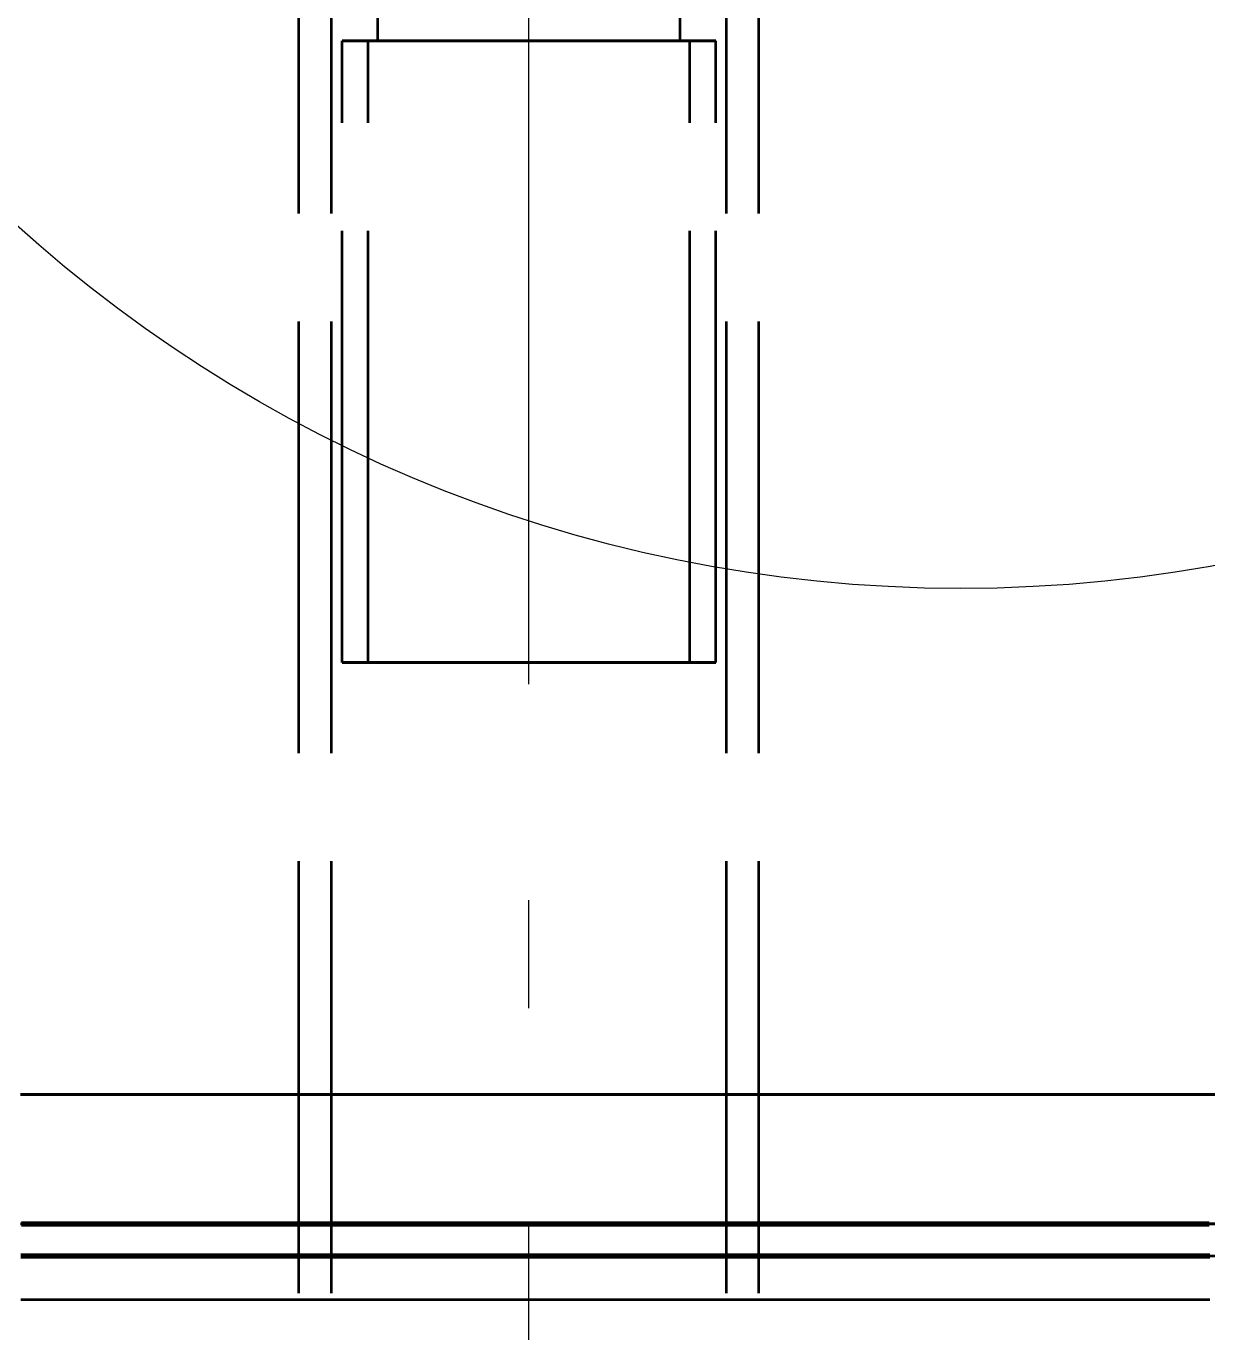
# Model space of a CAD drawing. Header units: millimetres. Extents: x 0 to 2208, y 0 to 420.
# Drawn here: x 99.36 to 110.29, y 217.54 to 229.63 of the extents above; entities that cross this region are included whole.
import ezdxf

# ---------------------------------------------------------------- set-up
doc = ezdxf.new("R2010")
doc.units = ezdxf.units.MM
doc.linetypes.add('IRAM-E-TRAZOS', pattern=[5, 4, -1])
doc.linetypes.add('IRAM-F-TRAZO-PUNTO', pattern=[20, 15, -2, 1, -2])
for name, color, linetype, lineweight in [('01-VISIBLE', 7, 'CONTINUOUS', 70), ('02-OCULTA', 4, 'IRAM-E-TRAZOS', 35), ('03-EJE', 1, 'IRAM-F-TRAZO-PUNTO', 18), ('04-COTA', 3, 'CONTINUOUS', 18), ('08-FINA', 5, 'CONTINUOUS', 18)]:
    doc.layers.add(name, color=color, linetype=linetype, lineweight=lineweight)
doc.styles.add('ISO3098', font='isocpeur.ttf')
doc.dimstyles.new('FLAMA-IRAM', dxfattribs={"dimtxt": 3.5, "dimasz": 3.5, "dimexe": 2, "dimexo": 1.5, "dimgap": 1, "dimtad": 1, "dimdec": 1, "dimtxsty": 'ISO3098', "dimblk": 'IRAM_FLECHA', "dimblk1": 'IRAM_FLECHA', "dimblk2": 'IRAM_FLECHA', "dimcen": 2.5, "dimclrd": 256, "dimclre": 256, "dimclrt": 256, "dimazin": 3, "dimtfac": 1, "dimtmove": 0, "dimatfit": 3, "dimlwd": 18, "dimlwe": 18})

# ---------------------------------------------------------------- blocks, each defined once
blk = doc.blocks.new('IRAM_FLECHA')
blk.add_solid([(0, 0), (-1, 0.125), (-1, -0.125)])

msp = doc.modelspace()

# ---------------------------------------------------------------- linework, layer by layer
at = {"layer": '01-VISIBLE'}
for points in [[(99.313, 218.535), (99.413, 218.535), (99.513, 218.535), (99.613, 218.535), (99.713, 218.535), (99.813, 218.535), (99.913, 218.535), (100.013, 218.535), (100.113, 218.535), (100.213, 218.535), (100.313, 218.535), (100.413, 218.535), (100.513, 218.535), (100.613, 218.535), (100.713, 218.535), (100.813, 218.535), (100.913, 218.535), (101.013, 218.535), (101.113, 218.535), (101.213, 218.535), (101.313, 218.535), (101.413, 218.535), (101.513, 218.535), (101.613, 218.535), (101.713, 218.535), (101.813, 218.535), (101.913, 218.535), (102.013, 218.535), (102.113, 218.535), (102.213, 218.535), (102.313, 218.535), (102.413, 218.535), (102.513, 218.535), (102.613, 218.535), (102.713, 218.535), (102.813, 218.535), (102.913, 218.535), (103.013, 218.535), (103.113, 218.535), (103.213, 218.535), (103.313, 218.535), (103.413, 218.535), (103.513, 218.535), (103.613, 218.535), (103.713, 218.535), (103.813, 218.535), (103.913, 218.535), (104.013, 218.535), (104.113, 218.535), (104.213, 218.535), (104.313, 218.535), (104.413, 218.535), (104.513, 218.535), (104.613, 218.535), (104.713, 218.535), (104.813, 218.535), (104.913, 218.535), (105.013, 218.535), (105.113, 218.535), (105.213, 218.535), (105.313, 218.535), (105.413, 218.535), (105.513, 218.535), (105.613, 218.535), (105.713, 218.535), (105.813, 218.535), (105.913, 218.535), (106.013, 218.535), (106.113, 218.535), (106.213, 218.535), (106.313, 218.535), (106.413, 218.535), (106.513, 218.535), (106.613, 218.535), (106.713, 218.535), (106.813, 218.535), (106.913, 218.535), (107.013, 218.535), (107.113, 218.535), (107.213, 218.535), (107.313, 218.535), (107.413, 218.535), (107.513, 218.535), (107.613, 218.535), (107.713, 218.535), (107.813, 218.535), (107.913, 218.535), (108.013, 218.535), (108.113, 218.535), (108.213, 218.535), (108.313, 218.535), (108.413, 218.535), (108.513, 218.535), (108.613, 218.535), (108.713, 218.535), (108.813, 218.535), (108.913, 218.535), (109.013, 218.535), (109.113, 218.535), (109.213, 218.535), (109.313, 218.535), (109.413, 218.535), (109.513, 218.535), (109.613, 218.535), (109.713, 218.535), (109.813, 218.535), (109.913, 218.535), (110.013, 218.535), (110.113, 218.535), (110.213, 218.535), (110.313, 218.535)], [(110.32, 218.235), (110.22, 218.235), (110.119, 218.235), (110.019, 218.235), (109.919, 218.235), (109.819, 218.235), (109.719, 218.235), (109.619, 218.235), (109.519, 218.235), (109.419, 218.235), (109.319, 218.235), (109.219, 218.235), (109.118, 218.235), (109.018, 218.235), (108.918, 218.235), (108.818, 218.235), (108.718, 218.235), (108.618, 218.235), (108.518, 218.235), (108.418, 218.235), (108.318, 218.235), (108.217, 218.235), (108.117, 218.235), (108.017, 218.235), (107.917, 218.235), (107.817, 218.235), (107.717, 218.235), (107.617, 218.235), (107.517, 218.235), (107.417, 218.235), (107.316, 218.235), (107.216, 218.235), (107.116, 218.235), (107.016, 218.235), (106.916, 218.235), (106.816, 218.235), (106.716, 218.235), (106.616, 218.235), (106.516, 218.235), (106.416, 218.235), (106.315, 218.235), (106.215, 218.235), (106.115, 218.235), (106.015, 218.235), (105.915, 218.235), (105.815, 218.235), (105.715, 218.235), (105.615, 218.235), (105.515, 218.235), (105.414, 218.235), (105.314, 218.235), (105.214, 218.235), (105.114, 218.235), (105.014, 218.235), (104.914, 218.235), (104.814, 218.235), (104.714, 218.235), (104.614, 218.235), (104.514, 218.235), (104.413, 218.235), (104.313, 218.235), (104.213, 218.235), (104.113, 218.235), (104.013, 218.235), (103.913, 218.235), (103.813, 218.235), (103.713, 218.235), (103.613, 218.235), (103.512, 218.235), (103.412, 218.235), (103.312, 218.235), (103.212, 218.235), (103.112, 218.235), (103.012, 218.235), (102.912, 218.235), (102.812, 218.235), (102.712, 218.235), (102.612, 218.235), (102.511, 218.235), (102.411, 218.235), (102.311, 218.235), (102.211, 218.235), (102.111, 218.235), (102.011, 218.235), (101.911, 218.235), (101.811, 218.235), (101.711, 218.235), (101.61, 218.235), (101.51, 218.235), (101.41, 218.235), (101.31, 218.235), (101.21, 218.235), (101.11, 218.235), (101.01, 218.235), (100.91, 218.235), (100.81, 218.235), (100.71, 218.235), (100.609, 218.235), (100.509, 218.235), (100.409, 218.235), (100.309, 218.235), (100.209, 218.235), (100.109, 218.235), (100.009, 218.235), (99.909, 218.235), (99.809, 218.235), (99.708, 218.235), (99.608, 218.235), (99.508, 218.235), (99.408, 218.235), (99.308, 218.235)]]:
    msp.add_lwpolyline(points, dxfattribs=at)
at = {"layer": '02-OCULTA'}
for p, q in [((101.883, 127.895), (101.883, 230.99)), ((102.183, 127.895), (102.183, 230.99)), ((105.843, 127.895), (105.843, 230.99)), ((106.143, 127.895), (106.143, 230.99)), ((102.613, 229.494), (102.613, 230.474)), ((105.413, 229.494), (105.413, 230.474)), ((102.283, 223.734), (102.283, 229.494)), ((102.523, 223.734), (102.523, 229.494)), ((105.503, 223.734), (105.503, 229.494)), ((105.743, 223.734), (105.743, 229.494))]:
    msp.add_line(p, q, dxfattribs=at)
for points in [[(105.743, 229.494), (105.641, 229.494), (105.539, 229.494), (105.438, 229.494), (105.336, 229.494), (105.234, 229.494), (105.132, 229.494), (105.031, 229.494), (104.929, 229.494), (104.827, 229.494), (104.725, 229.494), (104.624, 229.494), (104.522, 229.494), (104.42, 229.494), (104.318, 229.494), (104.217, 229.494), (104.115, 229.494), (104.013, 229.494), (103.911, 229.494), (103.809, 229.494), (103.708, 229.494), (103.606, 229.494), (103.504, 229.494), (103.402, 229.494), (103.301, 229.494), (103.199, 229.494), (103.097, 229.494), (102.995, 229.494), (102.894, 229.494), (102.792, 229.494), (102.69, 229.494), (102.588, 229.494), (102.487, 229.494), (102.385, 229.494), (102.283, 229.494)], [(102.283, 229.494), (102.385, 229.494), (102.487, 229.494), (102.588, 229.494), (102.69, 229.494), (102.792, 229.494), (102.894, 229.494), (102.995, 229.494), (103.097, 229.494), (103.199, 229.494), (103.301, 229.494), (103.402, 229.494), (103.504, 229.494), (103.606, 229.494), (103.708, 229.494), (103.809, 229.494), (103.911, 229.494), (104.013, 229.494), (104.115, 229.494), (104.217, 229.494), (104.318, 229.494), (104.42, 229.494), (104.522, 229.494), (104.624, 229.494), (104.725, 229.494), (104.827, 229.494), (104.929, 229.494), (105.031, 229.494), (105.132, 229.494), (105.234, 229.494), (105.336, 229.494), (105.438, 229.494), (105.539, 229.494), (105.641, 229.494), (105.743, 229.494)], [(105.503, 229.494), (105.4, 229.494), (105.297, 229.494), (105.195, 229.494), (105.092, 229.494), (104.989, 229.494), (104.886, 229.494), (104.784, 229.494), (104.681, 229.494), (104.578, 229.494), (104.475, 229.494), (104.373, 229.494), (104.27, 229.494), (104.167, 229.494), (104.064, 229.494), (103.962, 229.494), (103.859, 229.494), (103.756, 229.494), (103.653, 229.494), (103.551, 229.494), (103.448, 229.494), (103.345, 229.494), (103.242, 229.494), (103.14, 229.494), (103.037, 229.494), (102.934, 229.494), (102.831, 229.494), (102.729, 229.494), (102.626, 229.494), (102.523, 229.494)], [(102.523, 229.494), (102.626, 229.494), (102.729, 229.494), (102.831, 229.494), (102.934, 229.494), (103.037, 229.494), (103.14, 229.494), (103.242, 229.494), (103.345, 229.494), (103.448, 229.494), (103.551, 229.494), (103.653, 229.494), (103.756, 229.494), (103.859, 229.494), (103.962, 229.494), (104.064, 229.494), (104.167, 229.494), (104.27, 229.494), (104.373, 229.494), (104.475, 229.494), (104.578, 229.494), (104.681, 229.494), (104.784, 229.494), (104.886, 229.494), (104.989, 229.494), (105.092, 229.494), (105.195, 229.494), (105.297, 229.494), (105.4, 229.494), (105.503, 229.494)], [(105.413, 229.494), (105.313, 229.494), (105.213, 229.494), (105.113, 229.494), (105.013, 229.494), (104.913, 229.494), (104.813, 229.494), (104.713, 229.494), (104.613, 229.494), (104.513, 229.494), (104.413, 229.494), (104.313, 229.494), (104.213, 229.494), (104.113, 229.494), (104.013, 229.494), (103.913, 229.494), (103.813, 229.494), (103.713, 229.494), (103.613, 229.494), (103.513, 229.494), (103.413, 229.494), (103.313, 229.494), (103.213, 229.494), (103.113, 229.494), (103.013, 229.494), (102.913, 229.494), (102.813, 229.494), (102.713, 229.494), (102.613, 229.494)], [(102.613, 229.494), (102.713, 229.494), (102.813, 229.494), (102.913, 229.494), (103.013, 229.494), (103.113, 229.494), (103.213, 229.494), (103.313, 229.494), (103.413, 229.494), (103.513, 229.494), (103.613, 229.494), (103.713, 229.494), (103.813, 229.494), (103.913, 229.494), (104.013, 229.494), (104.113, 229.494), (104.213, 229.494), (104.313, 229.494), (104.413, 229.494), (104.513, 229.494), (104.613, 229.494), (104.713, 229.494), (104.813, 229.494), (104.913, 229.494), (105.013, 229.494), (105.113, 229.494), (105.213, 229.494), (105.313, 229.494), (105.413, 229.494)], [(105.743, 223.734), (105.641, 223.734), (105.539, 223.734), (105.438, 223.734), (105.336, 223.734), (105.234, 223.734), (105.132, 223.734), (105.031, 223.734), (104.929, 223.734), (104.827, 223.734), (104.725, 223.734), (104.624, 223.734), (104.522, 223.734), (104.42, 223.734), (104.318, 223.734), (104.217, 223.734), (104.115, 223.734), (104.013, 223.734), (103.911, 223.734), (103.809, 223.734), (103.708, 223.734), (103.606, 223.734), (103.504, 223.734), (103.402, 223.734), (103.301, 223.734), (103.199, 223.734), (103.097, 223.734), (102.995, 223.734), (102.894, 223.734), (102.792, 223.734), (102.69, 223.734), (102.588, 223.734), (102.487, 223.734), (102.385, 223.734), (102.283, 223.734)], [(102.283, 223.734), (102.385, 223.734), (102.487, 223.734), (102.588, 223.734), (102.69, 223.734), (102.792, 223.734), (102.894, 223.734), (102.995, 223.734), (103.097, 223.734), (103.199, 223.734), (103.301, 223.734), (103.402, 223.734), (103.504, 223.734), (103.606, 223.734), (103.708, 223.734), (103.809, 223.734), (103.911, 223.734), (104.013, 223.734), (104.115, 223.734), (104.217, 223.734), (104.318, 223.734), (104.42, 223.734), (104.522, 223.734), (104.624, 223.734), (104.725, 223.734), (104.827, 223.734), (104.929, 223.734), (105.031, 223.734), (105.132, 223.734), (105.234, 223.734), (105.336, 223.734), (105.438, 223.734), (105.539, 223.734), (105.641, 223.734), (105.743, 223.734)], [(105.503, 223.734), (105.4, 223.734), (105.297, 223.734), (105.195, 223.734), (105.092, 223.734), (104.989, 223.734), (104.886, 223.734), (104.784, 223.734), (104.681, 223.734), (104.578, 223.734), (104.475, 223.734), (104.373, 223.734), (104.27, 223.734), (104.167, 223.734), (104.064, 223.734), (103.962, 223.734), (103.859, 223.734), (103.756, 223.734), (103.653, 223.734), (103.551, 223.734), (103.448, 223.734), (103.345, 223.734), (103.242, 223.734), (103.14, 223.734), (103.037, 223.734), (102.934, 223.734), (102.831, 223.734), (102.729, 223.734), (102.626, 223.734), (102.523, 223.734)], [(102.523, 223.734), (102.626, 223.734), (102.729, 223.734), (102.831, 223.734), (102.934, 223.734), (103.037, 223.734), (103.14, 223.734), (103.242, 223.734), (103.345, 223.734), (103.448, 223.734), (103.551, 223.734), (103.653, 223.734), (103.756, 223.734), (103.859, 223.734), (103.962, 223.734), (104.064, 223.734), (104.167, 223.734), (104.27, 223.734), (104.373, 223.734), (104.475, 223.734), (104.578, 223.734), (104.681, 223.734), (104.784, 223.734), (104.886, 223.734), (104.989, 223.734), (105.092, 223.734), (105.195, 223.734), (105.297, 223.734), (105.4, 223.734), (105.503, 223.734)], [(110.326, 219.735), (110.226, 219.735), (110.126, 219.735), (110.026, 219.735), (109.926, 219.735), (109.825, 219.735), (109.725, 219.735), (109.625, 219.735), (109.525, 219.735), (109.424, 219.735), (109.324, 219.735), (109.224, 219.735), (109.124, 219.735), (109.024, 219.735), (108.923, 219.735), (108.823, 219.735), (108.723, 219.735), (108.623, 219.735), (108.523, 219.735), (108.422, 219.735), (108.322, 219.735), (108.222, 219.735), (108.122, 219.735), (108.022, 219.735), (107.921, 219.735), (107.821, 219.735), (107.721, 219.735), (107.621, 219.735), (107.52, 219.735), (107.42, 219.735), (107.32, 219.735), (107.22, 219.735), (107.12, 219.735), (107.019, 219.735), (106.919, 219.735), (106.819, 219.735), (106.719, 219.735), (106.619, 219.735), (106.518, 219.735), (106.418, 219.735), (106.318, 219.735), (106.218, 219.735), (106.117, 219.735), (106.017, 219.735), (105.917, 219.735), (105.817, 219.735), (105.717, 219.735), (105.616, 219.735), (105.516, 219.735), (105.416, 219.735), (105.316, 219.735), (105.216, 219.735), (105.115, 219.735), (105.015, 219.735), (104.915, 219.735), (104.815, 219.735), (104.714, 219.735), (104.614, 219.735), (104.514, 219.735), (104.414, 219.735), (104.314, 219.735), (104.213, 219.735), (104.113, 219.735), (104.013, 219.735), (103.913, 219.735), (103.813, 219.735), (103.712, 219.735), (103.612, 219.735), (103.512, 219.735), (103.412, 219.735), (103.312, 219.735), (103.211, 219.735), (103.111, 219.735), (103.011, 219.735), (102.911, 219.735), (102.81, 219.735), (102.71, 219.735), (102.61, 219.735), (102.51, 219.735), (102.41, 219.735), (102.309, 219.735), (102.209, 219.735), (102.109, 219.735), (102.009, 219.735), (101.909, 219.735), (101.808, 219.735), (101.708, 219.735), (101.608, 219.735), (101.508, 219.735), (101.407, 219.735), (101.307, 219.735), (101.207, 219.735), (101.107, 219.735), (101.007, 219.735), (100.906, 219.735), (100.806, 219.735), (100.706, 219.735), (100.606, 219.735), (100.506, 219.735), (100.405, 219.735), (100.305, 219.735), (100.205, 219.735), (100.105, 219.735), (100.004, 219.735), (99.904, 219.735), (99.804, 219.735), (99.704, 219.735), (99.604, 219.735), (99.503, 219.735), (99.403, 219.735), (99.303, 219.735)], [(99.303, 219.735), (99.403, 219.735), (99.503, 219.735), (99.604, 219.735), (99.704, 219.735), (99.804, 219.735), (99.904, 219.735), (100.004, 219.735), (100.105, 219.735), (100.205, 219.735), (100.305, 219.735), (100.405, 219.735), (100.506, 219.735), (100.606, 219.735), (100.706, 219.735), (100.806, 219.735), (100.906, 219.735), (101.007, 219.735), (101.107, 219.735), (101.207, 219.735), (101.307, 219.735), (101.407, 219.735), (101.508, 219.735), (101.608, 219.735), (101.708, 219.735), (101.808, 219.735), (101.909, 219.735), (102.009, 219.735), (102.109, 219.735), (102.209, 219.735), (102.309, 219.735), (102.41, 219.735), (102.51, 219.735), (102.61, 219.735), (102.71, 219.735), (102.81, 219.735), (102.911, 219.735), (103.011, 219.735), (103.111, 219.735), (103.211, 219.735), (103.312, 219.735), (103.412, 219.735), (103.512, 219.735), (103.612, 219.735), (103.712, 219.735), (103.813, 219.735), (103.913, 219.735), (104.013, 219.735), (104.113, 219.735), (104.213, 219.735), (104.314, 219.735), (104.414, 219.735), (104.514, 219.735), (104.614, 219.735), (104.714, 219.735), (104.815, 219.735), (104.915, 219.735), (105.015, 219.735), (105.115, 219.735), (105.216, 219.735), (105.316, 219.735), (105.416, 219.735), (105.516, 219.735), (105.616, 219.735), (105.717, 219.735), (105.817, 219.735), (105.917, 219.735), (106.017, 219.735), (106.117, 219.735), (106.218, 219.735), (106.318, 219.735), (106.418, 219.735), (106.518, 219.735), (106.619, 219.735), (106.719, 219.735), (106.819, 219.735), (106.919, 219.735), (107.019, 219.735), (107.12, 219.735), (107.22, 219.735), (107.32, 219.735), (107.42, 219.735), (107.52, 219.735), (107.621, 219.735), (107.721, 219.735), (107.821, 219.735), (107.921, 219.735), (108.022, 219.735), (108.122, 219.735), (108.222, 219.735), (108.322, 219.735), (108.422, 219.735), (108.523, 219.735), (108.623, 219.735), (108.723, 219.735), (108.823, 219.735), (108.923, 219.735), (109.024, 219.735), (109.124, 219.735), (109.224, 219.735), (109.324, 219.735), (109.424, 219.735), (109.525, 219.735), (109.625, 219.735), (109.725, 219.735), (109.825, 219.735), (109.926, 219.735), (110.026, 219.735), (110.126, 219.735), (110.226, 219.735), (110.326, 219.735)], [(110.373, 219.735), (110.273, 219.735), (110.173, 219.735), (110.073, 219.735), (109.973, 219.735), (109.872, 219.735), (109.772, 219.735), (109.672, 219.735), (109.572, 219.735), (109.472, 219.735), (109.372, 219.735), (109.271, 219.735), (109.171, 219.735), (109.071, 219.735), (108.971, 219.735), (108.871, 219.735), (108.771, 219.735), (108.67, 219.735), (108.57, 219.735), (108.47, 219.735), (108.37, 219.735), (108.27, 219.735), (108.17, 219.735), (108.07, 219.735), (107.969, 219.735), (107.869, 219.735), (107.769, 219.735), (107.669, 219.735), (107.569, 219.735), (107.469, 219.735), (107.368, 219.735), (107.268, 219.735), (107.168, 219.735), (107.068, 219.735), (106.968, 219.735), (106.868, 219.735), (106.767, 219.735), (106.667, 219.735), (106.567, 219.735), (106.467, 219.735), (106.367, 219.735), (106.267, 219.735), (106.166, 219.735), (106.066, 219.735), (105.966, 219.735), (105.866, 219.735), (105.766, 219.735), (105.666, 219.735), (105.565, 219.735), (105.465, 219.735), (105.365, 219.735), (105.265, 219.735), (105.165, 219.735), (105.065, 219.735), (104.965, 219.735), (104.864, 219.735), (104.764, 219.735), (104.664, 219.735), (104.564, 219.735), (104.464, 219.735), (104.364, 219.735), (104.263, 219.735), (104.163, 219.735), (104.063, 219.735), (103.963, 219.735), (103.863, 219.735), (103.763, 219.735), (103.662, 219.735), (103.562, 219.735), (103.462, 219.735), (103.362, 219.735), (103.262, 219.735), (103.162, 219.735), (103.061, 219.735), (102.961, 219.735), (102.861, 219.735), (102.761, 219.735), (102.661, 219.735), (102.561, 219.735), (102.461, 219.735), (102.36, 219.735), (102.26, 219.735), (102.16, 219.735), (102.06, 219.735), (101.96, 219.735), (101.86, 219.735), (101.759, 219.735), (101.659, 219.735), (101.559, 219.735), (101.459, 219.735), (101.359, 219.735), (101.259, 219.735), (101.158, 219.735), (101.058, 219.735), (100.958, 219.735), (100.858, 219.735), (100.758, 219.735), (100.658, 219.735), (100.557, 219.735), (100.457, 219.735), (100.357, 219.735), (100.257, 219.735), (100.157, 219.735), (100.057, 219.735), (99.956, 219.735), (99.856, 219.735), (99.756, 219.735), (99.656, 219.735), (99.556, 219.735), (99.456, 219.735), (99.356, 219.735)], [(99.356, 219.735), (99.456, 219.735), (99.556, 219.735), (99.656, 219.735), (99.756, 219.735), (99.856, 219.735), (99.956, 219.735), (100.057, 219.735), (100.157, 219.735), (100.257, 219.735), (100.357, 219.735), (100.457, 219.735), (100.557, 219.735), (100.658, 219.735), (100.758, 219.735), (100.858, 219.735), (100.958, 219.735), (101.058, 219.735), (101.158, 219.735), (101.259, 219.735), (101.359, 219.735), (101.459, 219.735), (101.559, 219.735), (101.659, 219.735), (101.759, 219.735), (101.86, 219.735), (101.96, 219.735), (102.06, 219.735), (102.16, 219.735), (102.26, 219.735), (102.36, 219.735), (102.461, 219.735), (102.561, 219.735), (102.661, 219.735), (102.761, 219.735), (102.861, 219.735), (102.961, 219.735), (103.061, 219.735), (103.162, 219.735), (103.262, 219.735), (103.362, 219.735), (103.462, 219.735), (103.562, 219.735), (103.662, 219.735), (103.763, 219.735), (103.863, 219.735), (103.963, 219.735), (104.063, 219.735), (104.163, 219.735), (104.263, 219.735), (104.364, 219.735), (104.464, 219.735), (104.564, 219.735), (104.664, 219.735), (104.764, 219.735), (104.864, 219.735), (104.965, 219.735), (105.065, 219.735), (105.165, 219.735), (105.265, 219.735), (105.365, 219.735), (105.465, 219.735), (105.565, 219.735), (105.666, 219.735), (105.766, 219.735), (105.866, 219.735), (105.966, 219.735), (106.066, 219.735), (106.166, 219.735), (106.267, 219.735), (106.367, 219.735), (106.467, 219.735), (106.567, 219.735), (106.667, 219.735), (106.767, 219.735), (106.868, 219.735), (106.968, 219.735), (107.068, 219.735), (107.168, 219.735), (107.268, 219.735), (107.368, 219.735), (107.469, 219.735), (107.569, 219.735), (107.669, 219.735), (107.769, 219.735), (107.869, 219.735), (107.969, 219.735), (108.07, 219.735), (108.17, 219.735), (108.27, 219.735), (108.37, 219.735), (108.47, 219.735), (108.57, 219.735), (108.67, 219.735), (108.771, 219.735), (108.871, 219.735), (108.971, 219.735), (109.071, 219.735), (109.171, 219.735), (109.271, 219.735), (109.372, 219.735), (109.472, 219.735), (109.572, 219.735), (109.672, 219.735), (109.772, 219.735), (109.872, 219.735), (109.973, 219.735), (110.073, 219.735), (110.173, 219.735), (110.273, 219.735), (110.373, 219.735)], [(110.326, 218.535), (110.226, 218.535), (110.126, 218.535), (110.026, 218.535), (109.926, 218.535), (109.825, 218.535), (109.725, 218.535), (109.625, 218.535), (109.525, 218.535), (109.424, 218.535), (109.324, 218.535), (109.224, 218.535), (109.124, 218.535), (109.024, 218.535), (108.923, 218.535), (108.823, 218.535), (108.723, 218.535), (108.623, 218.535), (108.523, 218.535), (108.422, 218.535), (108.322, 218.535), (108.222, 218.535), (108.122, 218.535), (108.022, 218.535), (107.921, 218.535), (107.821, 218.535), (107.721, 218.535), (107.621, 218.535), (107.52, 218.535), (107.42, 218.535), (107.32, 218.535), (107.22, 218.535), (107.12, 218.535), (107.019, 218.535), (106.919, 218.535), (106.819, 218.535), (106.719, 218.535), (106.619, 218.535), (106.518, 218.535), (106.418, 218.535), (106.318, 218.535), (106.218, 218.535), (106.117, 218.535), (106.017, 218.535), (105.917, 218.535), (105.817, 218.535), (105.717, 218.535), (105.616, 218.535), (105.516, 218.535), (105.416, 218.535), (105.316, 218.535), (105.216, 218.535), (105.115, 218.535), (105.015, 218.535), (104.915, 218.535), (104.815, 218.535), (104.714, 218.535), (104.614, 218.535), (104.514, 218.535), (104.414, 218.535), (104.314, 218.535), (104.213, 218.535), (104.113, 218.535), (104.013, 218.535), (103.913, 218.535), (103.813, 218.535), (103.712, 218.535), (103.612, 218.535), (103.512, 218.535), (103.412, 218.535), (103.312, 218.535), (103.211, 218.535), (103.111, 218.535), (103.011, 218.535), (102.911, 218.535), (102.81, 218.535), (102.71, 218.535), (102.61, 218.535), (102.51, 218.535), (102.41, 218.535), (102.309, 218.535), (102.209, 218.535), (102.109, 218.535), (102.009, 218.535), (101.909, 218.535), (101.808, 218.535), (101.708, 218.535), (101.608, 218.535), (101.508, 218.535), (101.407, 218.535), (101.307, 218.535), (101.207, 218.535), (101.107, 218.535), (101.007, 218.535), (100.906, 218.535), (100.806, 218.535), (100.706, 218.535), (100.606, 218.535), (100.506, 218.535), (100.405, 218.535), (100.305, 218.535), (100.205, 218.535), (100.105, 218.535), (100.004, 218.535), (99.904, 218.535), (99.804, 218.535), (99.704, 218.535), (99.604, 218.535), (99.503, 218.535), (99.403, 218.535), (99.303, 218.535)], [(99.303, 218.535), (99.403, 218.535), (99.503, 218.535), (99.604, 218.535), (99.704, 218.535), (99.804, 218.535), (99.904, 218.535), (100.004, 218.535), (100.105, 218.535), (100.205, 218.535), (100.305, 218.535), (100.405, 218.535), (100.506, 218.535), (100.606, 218.535), (100.706, 218.535), (100.806, 218.535), (100.906, 218.535), (101.007, 218.535), (101.107, 218.535), (101.207, 218.535), (101.307, 218.535), (101.407, 218.535), (101.508, 218.535), (101.608, 218.535), (101.708, 218.535), (101.808, 218.535), (101.909, 218.535), (102.009, 218.535), (102.109, 218.535), (102.209, 218.535), (102.309, 218.535), (102.41, 218.535), (102.51, 218.535), (102.61, 218.535), (102.71, 218.535), (102.81, 218.535), (102.911, 218.535), (103.011, 218.535), (103.111, 218.535), (103.211, 218.535), (103.312, 218.535), (103.412, 218.535), (103.512, 218.535), (103.612, 218.535), (103.712, 218.535), (103.813, 218.535), (103.913, 218.535), (104.013, 218.535), (104.113, 218.535), (104.213, 218.535), (104.314, 218.535), (104.414, 218.535), (104.514, 218.535), (104.614, 218.535), (104.714, 218.535), (104.815, 218.535), (104.915, 218.535), (105.015, 218.535), (105.115, 218.535), (105.216, 218.535), (105.316, 218.535), (105.416, 218.535), (105.516, 218.535), (105.616, 218.535), (105.717, 218.535), (105.817, 218.535), (105.917, 218.535), (106.017, 218.535), (106.117, 218.535), (106.218, 218.535), (106.318, 218.535), (106.418, 218.535), (106.518, 218.535), (106.619, 218.535), (106.719, 218.535), (106.819, 218.535), (106.919, 218.535), (107.019, 218.535), (107.12, 218.535), (107.22, 218.535), (107.32, 218.535), (107.42, 218.535), (107.52, 218.535), (107.621, 218.535), (107.721, 218.535), (107.821, 218.535), (107.921, 218.535), (108.022, 218.535), (108.122, 218.535), (108.222, 218.535), (108.322, 218.535), (108.422, 218.535), (108.523, 218.535), (108.623, 218.535), (108.723, 218.535), (108.823, 218.535), (108.923, 218.535), (109.024, 218.535), (109.124, 218.535), (109.224, 218.535), (109.324, 218.535), (109.424, 218.535), (109.525, 218.535), (109.625, 218.535), (109.725, 218.535), (109.825, 218.535), (109.926, 218.535), (110.026, 218.535), (110.126, 218.535), (110.226, 218.535), (110.326, 218.535)], [(110.326, 218.535), (110.226, 218.535), (110.126, 218.535), (110.026, 218.535), (109.926, 218.535), (109.825, 218.535), (109.725, 218.535), (109.625, 218.535), (109.525, 218.535), (109.424, 218.535), (109.324, 218.535), (109.224, 218.535), (109.124, 218.535), (109.024, 218.535), (108.923, 218.535), (108.823, 218.535), (108.723, 218.535), (108.623, 218.535), (108.523, 218.535), (108.422, 218.535), (108.322, 218.535), (108.222, 218.535), (108.122, 218.535), (108.022, 218.535), (107.921, 218.535), (107.821, 218.535), (107.721, 218.535), (107.621, 218.535), (107.52, 218.535), (107.42, 218.535), (107.32, 218.535), (107.22, 218.535), (107.12, 218.535), (107.019, 218.535), (106.919, 218.535), (106.819, 218.535), (106.719, 218.535), (106.619, 218.535), (106.518, 218.535), (106.418, 218.535), (106.318, 218.535), (106.218, 218.535), (106.117, 218.535), (106.017, 218.535), (105.917, 218.535), (105.817, 218.535), (105.717, 218.535), (105.616, 218.535), (105.516, 218.535), (105.416, 218.535), (105.316, 218.535), (105.216, 218.535), (105.115, 218.535), (105.015, 218.535), (104.915, 218.535), (104.815, 218.535), (104.714, 218.535), (104.614, 218.535), (104.514, 218.535), (104.414, 218.535), (104.314, 218.535), (104.213, 218.535), (104.113, 218.535), (104.013, 218.535), (103.913, 218.535), (103.813, 218.535), (103.712, 218.535), (103.612, 218.535), (103.512, 218.535), (103.412, 218.535), (103.312, 218.535), (103.211, 218.535), (103.111, 218.535), (103.011, 218.535), (102.911, 218.535), (102.81, 218.535), (102.71, 218.535), (102.61, 218.535), (102.51, 218.535), (102.41, 218.535), (102.309, 218.535), (102.209, 218.535), (102.109, 218.535), (102.009, 218.535), (101.909, 218.535), (101.808, 218.535), (101.708, 218.535), (101.608, 218.535), (101.508, 218.535), (101.407, 218.535), (101.307, 218.535), (101.207, 218.535), (101.107, 218.535), (101.007, 218.535), (100.906, 218.535), (100.806, 218.535), (100.706, 218.535), (100.606, 218.535), (100.506, 218.535), (100.405, 218.535), (100.305, 218.535), (100.205, 218.535), (100.105, 218.535), (100.004, 218.535), (99.904, 218.535), (99.804, 218.535), (99.704, 218.535), (99.604, 218.535), (99.503, 218.535), (99.403, 218.535), (99.303, 218.535)], [(99.303, 218.535), (99.403, 218.535), (99.503, 218.535), (99.604, 218.535), (99.704, 218.535), (99.804, 218.535), (99.904, 218.535), (100.004, 218.535), (100.105, 218.535), (100.205, 218.535), (100.305, 218.535), (100.405, 218.535), (100.506, 218.535), (100.606, 218.535), (100.706, 218.535), (100.806, 218.535), (100.906, 218.535), (101.007, 218.535), (101.107, 218.535), (101.207, 218.535), (101.307, 218.535), (101.407, 218.535), (101.508, 218.535), (101.608, 218.535), (101.708, 218.535), (101.808, 218.535), (101.909, 218.535), (102.009, 218.535), (102.109, 218.535), (102.209, 218.535), (102.309, 218.535), (102.41, 218.535), (102.51, 218.535), (102.61, 218.535), (102.71, 218.535), (102.81, 218.535), (102.911, 218.535), (103.011, 218.535), (103.111, 218.535), (103.211, 218.535), (103.312, 218.535), (103.412, 218.535), (103.512, 218.535), (103.612, 218.535), (103.712, 218.535), (103.813, 218.535), (103.913, 218.535), (104.013, 218.535), (104.113, 218.535), (104.213, 218.535), (104.314, 218.535), (104.414, 218.535), (104.514, 218.535), (104.614, 218.535), (104.714, 218.535), (104.815, 218.535), (104.915, 218.535), (105.015, 218.535), (105.115, 218.535), (105.216, 218.535), (105.316, 218.535), (105.416, 218.535), (105.516, 218.535), (105.616, 218.535), (105.717, 218.535), (105.817, 218.535), (105.917, 218.535), (106.017, 218.535), (106.117, 218.535), (106.218, 218.535), (106.318, 218.535), (106.418, 218.535), (106.518, 218.535), (106.619, 218.535), (106.719, 218.535), (106.819, 218.535), (106.919, 218.535), (107.019, 218.535), (107.12, 218.535), (107.22, 218.535), (107.32, 218.535), (107.42, 218.535), (107.52, 218.535), (107.621, 218.535), (107.721, 218.535), (107.821, 218.535), (107.921, 218.535), (108.022, 218.535), (108.122, 218.535), (108.222, 218.535), (108.322, 218.535), (108.422, 218.535), (108.523, 218.535), (108.623, 218.535), (108.723, 218.535), (108.823, 218.535), (108.923, 218.535), (109.024, 218.535), (109.124, 218.535), (109.224, 218.535), (109.324, 218.535), (109.424, 218.535), (109.525, 218.535), (109.625, 218.535), (109.725, 218.535), (109.825, 218.535), (109.926, 218.535), (110.026, 218.535), (110.126, 218.535), (110.226, 218.535), (110.326, 218.535)], [(110.313, 218.535), (110.213, 218.535), (110.113, 218.535), (110.013, 218.535), (109.913, 218.535), (109.813, 218.535), (109.713, 218.535), (109.613, 218.535), (109.513, 218.535), (109.413, 218.535), (109.313, 218.535), (109.213, 218.535), (109.113, 218.535), (109.013, 218.535), (108.913, 218.535), (108.813, 218.535), (108.713, 218.535), (108.613, 218.535), (108.513, 218.535), (108.413, 218.535), (108.313, 218.535), (108.213, 218.535), (108.113, 218.535), (108.013, 218.535), (107.913, 218.535), (107.813, 218.535), (107.713, 218.535), (107.613, 218.535), (107.513, 218.535), (107.413, 218.535), (107.313, 218.535), (107.213, 218.535), (107.113, 218.535), (107.013, 218.535), (106.913, 218.535), (106.813, 218.535), (106.713, 218.535), (106.613, 218.535), (106.513, 218.535), (106.413, 218.535), (106.313, 218.535), (106.213, 218.535), (106.113, 218.535), (106.013, 218.535), (105.913, 218.535), (105.813, 218.535), (105.713, 218.535), (105.613, 218.535), (105.513, 218.535), (105.413, 218.535), (105.313, 218.535), (105.213, 218.535), (105.113, 218.535), (105.013, 218.535), (104.913, 218.535), (104.813, 218.535), (104.713, 218.535), (104.613, 218.535), (104.513, 218.535), (104.413, 218.535), (104.313, 218.535), (104.213, 218.535), (104.113, 218.535), (104.013, 218.535), (103.913, 218.535), (103.813, 218.535), (103.713, 218.535), (103.613, 218.535), (103.513, 218.535), (103.413, 218.535), (103.313, 218.535), (103.213, 218.535), (103.113, 218.535), (103.013, 218.535), (102.913, 218.535), (102.813, 218.535), (102.713, 218.535), (102.613, 218.535), (102.513, 218.535), (102.413, 218.535), (102.313, 218.535), (102.213, 218.535), (102.113, 218.535), (102.013, 218.535), (101.913, 218.535), (101.813, 218.535), (101.713, 218.535), (101.613, 218.535), (101.513, 218.535), (101.413, 218.535), (101.313, 218.535), (101.213, 218.535), (101.113, 218.535), (101.013, 218.535), (100.913, 218.535), (100.813, 218.535), (100.713, 218.535), (100.613, 218.535), (100.513, 218.535), (100.413, 218.535), (100.313, 218.535), (100.213, 218.535), (100.113, 218.535), (100.013, 218.535), (99.913, 218.535), (99.813, 218.535), (99.713, 218.535), (99.613, 218.535), (99.513, 218.535), (99.413, 218.535), (99.313, 218.535)], [(110.373, 218.535), (110.273, 218.535), (110.173, 218.535), (110.073, 218.535), (109.973, 218.535), (109.872, 218.535), (109.772, 218.535), (109.672, 218.535), (109.572, 218.535), (109.472, 218.535), (109.372, 218.535), (109.271, 218.535), (109.171, 218.535), (109.071, 218.535), (108.971, 218.535), (108.871, 218.535), (108.771, 218.535), (108.67, 218.535), (108.57, 218.535), (108.47, 218.535), (108.37, 218.535), (108.27, 218.535), (108.17, 218.535), (108.07, 218.535), (107.969, 218.535), (107.869, 218.535), (107.769, 218.535), (107.669, 218.535), (107.569, 218.535), (107.469, 218.535), (107.368, 218.535), (107.268, 218.535), (107.168, 218.535), (107.068, 218.535), (106.968, 218.535), (106.868, 218.535), (106.767, 218.535), (106.667, 218.535), (106.567, 218.535), (106.467, 218.535), (106.367, 218.535), (106.267, 218.535), (106.166, 218.535), (106.066, 218.535), (105.966, 218.535), (105.866, 218.535), (105.766, 218.535), (105.666, 218.535), (105.565, 218.535), (105.465, 218.535), (105.365, 218.535), (105.265, 218.535), (105.165, 218.535), (105.065, 218.535), (104.965, 218.535), (104.864, 218.535), (104.764, 218.535), (104.664, 218.535), (104.564, 218.535), (104.464, 218.535), (104.364, 218.535), (104.263, 218.535), (104.163, 218.535), (104.063, 218.535), (103.963, 218.535), (103.863, 218.535), (103.763, 218.535), (103.662, 218.535), (103.562, 218.535), (103.462, 218.535), (103.362, 218.535), (103.262, 218.535), (103.162, 218.535), (103.061, 218.535), (102.961, 218.535), (102.861, 218.535), (102.761, 218.535), (102.661, 218.535), (102.561, 218.535), (102.461, 218.535), (102.36, 218.535), (102.26, 218.535), (102.16, 218.535), (102.06, 218.535), (101.96, 218.535), (101.86, 218.535), (101.759, 218.535), (101.659, 218.535), (101.559, 218.535), (101.459, 218.535), (101.359, 218.535), (101.259, 218.535), (101.158, 218.535), (101.058, 218.535), (100.958, 218.535), (100.858, 218.535), (100.758, 218.535), (100.658, 218.535), (100.557, 218.535), (100.457, 218.535), (100.357, 218.535), (100.257, 218.535), (100.157, 218.535), (100.057, 218.535), (99.956, 218.535), (99.856, 218.535), (99.756, 218.535), (99.656, 218.535), (99.556, 218.535), (99.456, 218.535), (99.356, 218.535)], [(99.356, 218.535), (99.456, 218.535), (99.556, 218.535), (99.656, 218.535), (99.756, 218.535), (99.856, 218.535), (99.956, 218.535), (100.057, 218.535), (100.157, 218.535), (100.257, 218.535), (100.357, 218.535), (100.457, 218.535), (100.557, 218.535), (100.658, 218.535), (100.758, 218.535), (100.858, 218.535), (100.958, 218.535), (101.058, 218.535), (101.158, 218.535), (101.259, 218.535), (101.359, 218.535), (101.459, 218.535), (101.559, 218.535), (101.659, 218.535), (101.759, 218.535), (101.86, 218.535), (101.96, 218.535), (102.06, 218.535), (102.16, 218.535), (102.26, 218.535), (102.36, 218.535), (102.461, 218.535), (102.561, 218.535), (102.661, 218.535), (102.761, 218.535), (102.861, 218.535), (102.961, 218.535), (103.061, 218.535), (103.162, 218.535), (103.262, 218.535), (103.362, 218.535), (103.462, 218.535), (103.562, 218.535), (103.662, 218.535), (103.763, 218.535), (103.863, 218.535), (103.963, 218.535), (104.063, 218.535), (104.163, 218.535), (104.263, 218.535), (104.364, 218.535), (104.464, 218.535), (104.564, 218.535), (104.664, 218.535), (104.764, 218.535), (104.864, 218.535), (104.965, 218.535), (105.065, 218.535), (105.165, 218.535), (105.265, 218.535), (105.365, 218.535), (105.465, 218.535), (105.565, 218.535), (105.666, 218.535), (105.766, 218.535), (105.866, 218.535), (105.966, 218.535), (106.066, 218.535), (106.166, 218.535), (106.267, 218.535), (106.367, 218.535), (106.467, 218.535), (106.567, 218.535), (106.667, 218.535), (106.767, 218.535), (106.868, 218.535), (106.968, 218.535), (107.068, 218.535), (107.168, 218.535), (107.268, 218.535), (107.368, 218.535), (107.469, 218.535), (107.569, 218.535), (107.669, 218.535), (107.769, 218.535), (107.869, 218.535), (107.969, 218.535), (108.07, 218.535), (108.17, 218.535), (108.27, 218.535), (108.37, 218.535), (108.47, 218.535), (108.57, 218.535), (108.67, 218.535), (108.771, 218.535), (108.871, 218.535), (108.971, 218.535), (109.071, 218.535), (109.171, 218.535), (109.271, 218.535), (109.372, 218.535), (109.472, 218.535), (109.572, 218.535), (109.672, 218.535), (109.772, 218.535), (109.872, 218.535), (109.973, 218.535), (110.073, 218.535), (110.173, 218.535), (110.273, 218.535), (110.373, 218.535)], [(110.376, 218.235), (110.276, 218.235), (110.175, 218.235), (110.075, 218.235), (109.975, 218.235), (109.875, 218.235), (109.775, 218.235), (109.674, 218.235), (109.574, 218.235), (109.474, 218.235), (109.374, 218.235), (109.274, 218.235), (109.173, 218.235), (109.073, 218.235), (108.973, 218.235), (108.873, 218.235), (108.773, 218.235), (108.672, 218.235), (108.572, 218.235), (108.472, 218.235), (108.372, 218.235), (108.272, 218.235), (108.171, 218.235), (108.071, 218.235), (107.971, 218.235), (107.871, 218.235), (107.771, 218.235), (107.67, 218.235), (107.57, 218.235), (107.47, 218.235), (107.37, 218.235), (107.27, 218.235), (107.169, 218.235), (107.069, 218.235), (106.969, 218.235), (106.869, 218.235), (106.769, 218.235), (106.668, 218.235), (106.568, 218.235), (106.468, 218.235), (106.368, 218.235), (106.268, 218.235), (106.167, 218.235), (106.067, 218.235), (105.967, 218.235), (105.867, 218.235), (105.767, 218.235), (105.666, 218.235), (105.566, 218.235), (105.466, 218.235), (105.366, 218.235), (105.266, 218.235), (105.165, 218.235), (105.065, 218.235), (104.965, 218.235), (104.865, 218.235), (104.765, 218.235), (104.664, 218.235), (104.564, 218.235), (104.464, 218.235), (104.364, 218.235), (104.264, 218.235), (104.163, 218.235), (104.063, 218.235), (103.963, 218.235), (103.863, 218.235), (103.762, 218.235), (103.662, 218.235), (103.562, 218.235), (103.462, 218.235), (103.362, 218.235), (103.261, 218.235), (103.161, 218.235), (103.061, 218.235), (102.961, 218.235), (102.861, 218.235), (102.76, 218.235), (102.66, 218.235), (102.56, 218.235), (102.46, 218.235), (102.36, 218.235), (102.259, 218.235), (102.159, 218.235), (102.059, 218.235), (101.959, 218.235), (101.859, 218.235), (101.758, 218.235), (101.658, 218.235), (101.558, 218.235), (101.458, 218.235), (101.358, 218.235), (101.257, 218.235), (101.157, 218.235), (101.057, 218.235), (100.957, 218.235), (100.857, 218.235), (100.756, 218.235), (100.656, 218.235), (100.556, 218.235), (100.456, 218.235), (100.356, 218.235), (100.255, 218.235), (100.155, 218.235), (100.055, 218.235), (99.955, 218.235), (99.855, 218.235), (99.754, 218.235), (99.654, 218.235), (99.554, 218.235), (99.454, 218.235), (99.354, 218.235)], [(99.308, 217.835), (99.408, 217.835), (99.508, 217.835), (99.608, 217.835), (99.708, 217.835), (99.809, 217.835), (99.909, 217.835), (100.009, 217.835), (100.109, 217.835), (100.209, 217.835), (100.309, 217.835), (100.409, 217.835), (100.509, 217.835), (100.609, 217.835), (100.71, 217.835), (100.81, 217.835), (100.91, 217.835), (101.01, 217.835), (101.11, 217.835), (101.21, 217.835), (101.31, 217.835), (101.41, 217.835), (101.51, 217.835), (101.61, 217.835), (101.711, 217.835), (101.811, 217.835), (101.911, 217.835), (102.011, 217.835), (102.111, 217.835), (102.211, 217.835), (102.311, 217.835), (102.411, 217.835), (102.511, 217.835), (102.612, 217.835), (102.712, 217.835), (102.812, 217.835), (102.912, 217.835), (103.012, 217.835), (103.112, 217.835), (103.212, 217.835), (103.312, 217.835), (103.412, 217.835), (103.512, 217.835), (103.613, 217.835), (103.713, 217.835), (103.813, 217.835), (103.913, 217.835), (104.013, 217.835), (104.113, 217.835), (104.213, 217.835), (104.313, 217.835), (104.413, 217.835), (104.514, 217.835), (104.614, 217.835), (104.714, 217.835), (104.814, 217.835), (104.914, 217.835), (105.014, 217.835), (105.114, 217.835), (105.214, 217.835), (105.314, 217.835), (105.414, 217.835), (105.515, 217.835), (105.615, 217.835), (105.715, 217.835), (105.815, 217.835), (105.915, 217.835), (106.015, 217.835), (106.115, 217.835), (106.215, 217.835), (106.315, 217.835), (106.416, 217.835), (106.516, 217.835), (106.616, 217.835), (106.716, 217.835), (106.816, 217.835), (106.916, 217.835), (107.016, 217.835), (107.116, 217.835), (107.216, 217.835), (107.316, 217.835), (107.417, 217.835), (107.517, 217.835), (107.617, 217.835), (107.717, 217.835), (107.817, 217.835), (107.917, 217.835), (108.017, 217.835), (108.117, 217.835), (108.217, 217.835), (108.318, 217.835), (108.418, 217.835), (108.518, 217.835), (108.618, 217.835), (108.718, 217.835), (108.818, 217.835), (108.918, 217.835), (109.018, 217.835), (109.118, 217.835), (109.219, 217.835), (109.319, 217.835), (109.419, 217.835), (109.519, 217.835), (109.619, 217.835), (109.719, 217.835), (109.819, 217.835), (109.919, 217.835), (110.019, 217.835), (110.119, 217.835), (110.22, 217.835), (110.32, 217.835)], [(99.308, 217.835), (99.408, 217.835), (99.508, 217.835), (99.608, 217.835), (99.708, 217.835), (99.809, 217.835), (99.909, 217.835), (100.009, 217.835), (100.109, 217.835), (100.209, 217.835), (100.309, 217.835), (100.409, 217.835), (100.509, 217.835), (100.609, 217.835), (100.71, 217.835), (100.81, 217.835), (100.91, 217.835), (101.01, 217.835), (101.11, 217.835), (101.21, 217.835), (101.31, 217.835), (101.41, 217.835), (101.51, 217.835), (101.61, 217.835), (101.711, 217.835), (101.811, 217.835), (101.911, 217.835), (102.011, 217.835), (102.111, 217.835), (102.211, 217.835), (102.311, 217.835), (102.411, 217.835), (102.511, 217.835), (102.612, 217.835), (102.712, 217.835), (102.812, 217.835), (102.912, 217.835), (103.012, 217.835), (103.112, 217.835), (103.212, 217.835), (103.312, 217.835), (103.412, 217.835), (103.512, 217.835), (103.613, 217.835), (103.713, 217.835), (103.813, 217.835), (103.913, 217.835), (104.013, 217.835), (104.113, 217.835), (104.213, 217.835), (104.313, 217.835), (104.413, 217.835), (104.514, 217.835), (104.614, 217.835), (104.714, 217.835), (104.814, 217.835), (104.914, 217.835), (105.014, 217.835), (105.114, 217.835), (105.214, 217.835), (105.314, 217.835), (105.414, 217.835), (105.515, 217.835), (105.615, 217.835), (105.715, 217.835), (105.815, 217.835), (105.915, 217.835), (106.015, 217.835), (106.115, 217.835), (106.215, 217.835), (106.315, 217.835), (106.416, 217.835), (106.516, 217.835), (106.616, 217.835), (106.716, 217.835), (106.816, 217.835), (106.916, 217.835), (107.016, 217.835), (107.116, 217.835), (107.216, 217.835), (107.316, 217.835), (107.417, 217.835), (107.517, 217.835), (107.617, 217.835), (107.717, 217.835), (107.817, 217.835), (107.917, 217.835), (108.017, 217.835), (108.117, 217.835), (108.217, 217.835), (108.318, 217.835), (108.418, 217.835), (108.518, 217.835), (108.618, 217.835), (108.718, 217.835), (108.818, 217.835), (108.918, 217.835), (109.018, 217.835), (109.118, 217.835), (109.219, 217.835), (109.319, 217.835), (109.419, 217.835), (109.519, 217.835), (109.619, 217.835), (109.719, 217.835), (109.819, 217.835), (109.919, 217.835), (110.019, 217.835), (110.119, 217.835), (110.22, 217.835), (110.32, 217.835)]]:
    msp.add_lwpolyline(points, dxfattribs=at)
at = {"layer": '03-EJE'}
msp.add_line((104.013, 123.535), (104.013, 242.792), dxfattribs=at)
at = {"layer": '08-FINA'}
msp.add_circle((108.013, 237.471), 13.05, dxfattribs=at)

# ---------------------------------------------------------------- dimensions: what is measured, and where the dimension line sits
at = {"layer": '04-COTA'}
msp.add_linear_dim(base=(68.813, 123.335), p1=(85.013, 123.335), p2=(101.013, 233.15), angle=90, dimstyle='FLAMA-IRAM', override={"dimlfac": 5}, dxfattribs=at).render()

doc.saveas('drawing.dxf')
